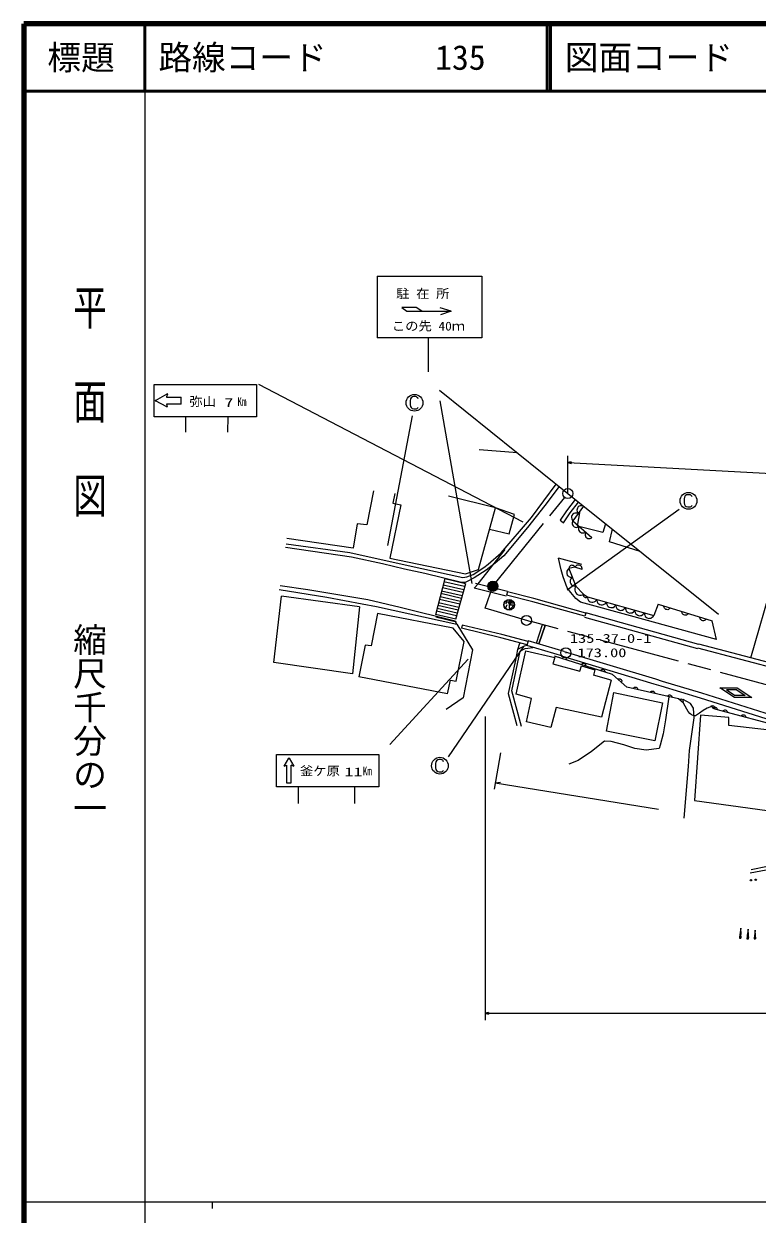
# Model space of a CAD drawing. Units: millimetres, scale not verified. Extents: x 40000 to 680000, y 20000 to 380000.
# Drawn here: x 40000 to 148982, y 203156 to 380000 of the extents above; entities that cross this region are included whole.
import ezdxf
from ezdxf.enums import TextEntityAlignment as Align

# ---------------------------------------------------------------- set-up
doc = ezdxf.new("R2010")
doc.units = ezdxf.units.MM
doc.header["$LTSCALE"] = 1000
doc.linetypes.add('CHAIN', pattern=[18.5, 12, -1.5, 3.5, -1.5])
for name, color, linetype, lineweight in [('M-BGD', 7, 'Continuous', 25), ('M-BMK', 2, 'CHAIN', 13), ('M-BMK-SRVR', 3, 'Continuous', 25), ('M-TTL', 2, 'Continuous', 140), ('M-TTL-BAND', 7, 'Continuous', 25), ('M-TTL-LINE', 7, 'Continuous', 50)]:
    doc.layers.add(name, color=color, linetype=linetype, lineweight=lineweight)
doc.layers.add('M-TTL-TXT', color=7, linetype='Continuous')
doc.styles.add('@ＭＳ ゴシック', font='')
doc.styles.add('ＭＳ ゴシック', font='')
doc.styles.get('@ＭＳ ゴシック').set_extended_font_data('@MS Gothic')
doc.styles.get('ＭＳ ゴシック').set_extended_font_data('MS Gothic')

# ---------------------------------------------------------------- blocks, each defined once
blk = doc.blocks.new('BUHIN44')
at = {"color": 7, "linetype": 'Continuous', "lineweight": 25}
for p, q in [((101, -668), (-85, 557)), ((-64, 238), (74, -672)), ((-9, 246), (129, -664)), ((53, -675), (-36, -90)), ((-19, -410), (22, -680)), ((157, -659), (68, -75)), ((143, -385), (184, -655))]:
    blk.add_line(p, q, dxfattribs=at)
blk.add_lwpolyline([(212, -676), (-105, 692), (-2, -708)], close=True, dxfattribs=at)
blk = doc.blocks.new('BUHIN138')
at = {"color": 7, "linetype": 'Continuous', "lineweight": 25}
blk.add_circle((0, 0), 99.5, dxfattribs=at)
blk = doc.blocks.new('BUHIN132')
at = {"color": 7, "linetype": 'Continuous', "lineweight": 25}
blk.add_circle((0, 0), 99.5, dxfattribs=at)
blk = doc.blocks.new('BUHIN171')
at = {"color": 7, "linetype": 'Continuous', "lineweight": 25}
for p, q in [((-688, 143), (-387, 173)), ((-615, 403), (-365, 357)), ((-210, 242), (511, 392)), ((-143, 530), (246, 644)), ((-385, -546), (-312, -32))]:
    blk.add_line(p, q, dxfattribs=at)
blk.add_lwpolyline([(68, 574), (23, 5), (568, 118), (595, 6), (591, -93), (568, -155), (523, -275), (467, -377), (387, -483), (277, -543), (148, -594)], dxfattribs=at)
blk.add_circle((0, 0), 796, dxfattribs=at)
blk = doc.blocks.new('BUHIN205')
at = {"color": 7, "linetype": 'Continuous', "lineweight": 25}
blk.add_lwpolyline([(281, 613), (119, 631), (-34, 613), (-224, 555), (-359, 454), (-471, 331), (-558, 141), (-578, -24), (-567, -193), (-487, -374), (-399, -499), (-281, -613)], dxfattribs=at)
blk = doc.blocks.new('BUHIN206')
at = {"color": 7, "linetype": 'Continuous', "lineweight": 25}
blk.add_lwpolyline([(-551, 311), (-581, 161), (-575, 17), (-537, -165), (-453, -300), (-347, -414), (-176, -511), (-23, -543), (135, -545), (311, -485), (435, -413), (551, -311)], dxfattribs=at)
blk = doc.blocks.new('BUHIN209')
at = {"color": 7, "linetype": 'Continuous', "lineweight": 25}
blk.add_lwpolyline([(-384, 585), (-490, 453), (-558, 307), (-611, 109), (-597, -66), (-551, -232), (-432, -413), (-298, -522), (-143, -604), (61, -634), (219, -626), (384, -585)], dxfattribs=at)
blk = doc.blocks.new('BUHIN212')
at = {"color": 7, "linetype": 'Continuous', "lineweight": 25}
blk.add_lwpolyline([(-731, 51), (-688, -121), (-610, -270), (-479, -440), (-324, -539), (-156, -606), (70, -622), (246, -579), (413, -502), (567, -352), (660, -215), (731, -51)], dxfattribs=at)
blk = doc.blocks.new('BUHIN213')
at = {"color": 7, "linetype": 'Continuous', "lineweight": 25}
blk.add_lwpolyline([(498, -47), (447, -157), (378, -249), (274, -350), (159, -399), (38, -423), (-116, -408), (-230, -363), (-334, -293), (-421, -174), (-471, -71), (-498, 47)], dxfattribs=at)
blk = doc.blocks.new('BUHIN214')
at = {"color": 7, "linetype": 'Continuous', "lineweight": 25}
blk.add_lwpolyline([(-349, 19), (-317, 98), (-271, 164), (-201, 237), (-121, 275), (-38, 295), (70, 289), (151, 260), (226, 214), (290, 133), (328, 62), (349, -19)], dxfattribs=at)
blk = doc.blocks.new('BUHIN218')
at = {"color": 7, "linetype": 'Continuous', "lineweight": 25}
blk.add_lwpolyline([(-350, 6), (-321, 86), (-277, 154), (-209, 230), (-132, 270), (-49, 293), (59, 291), (141, 265), (217, 222), (284, 144), (325, 75), (350, -6)], dxfattribs=at)
blk = doc.blocks.new('BUHIN220')
at = {"color": 7, "linetype": 'Continuous', "lineweight": 25}
blk.add_lwpolyline([(-348, 36), (-312, 113), (-263, 176), (-189, 246), (-109, 280), (-24, 296), (84, 285), (163, 252), (235, 203), (295, 119), (330, 47), (348, -36)], dxfattribs=at)
blk = doc.blocks.new('BUHIN221')
at = {"color": 7, "linetype": 'Continuous', "lineweight": 25}
blk.add_lwpolyline([(417, 693), (344, 800), (241, 867), (110, 910), (-38, 918), (-277, 868), (-459, 792), (-626, 616), (-707, 421), (-705, 166), (-580, -434), (-477, -680), (-354, -814), (-150, -906), (81, -909), (313, -860), (487, -805), (567, -731), (636, -634), (655, -540)], dxfattribs=at)
blk.add_circle((0, 0), 1244, dxfattribs=at)
blk = doc.blocks.new('BUHIN1')
at = {"color": 7, "linetype": 'Continuous', "lineweight": 25}
for radius in [746, 22.5]:
    blk.add_circle((0, 0), radius, dxfattribs=at)
blk = doc.blocks.new('BUHIN2')
at = {"color": 3, "linetype": 'Continuous', "lineweight": 25}
for radius in [746, 22.5]:
    blk.add_circle((0, 0), radius, dxfattribs=at)
blk = doc.blocks.new('BUHIN3')
at = {"color": 7, "linetype": 'Continuous', "lineweight": 25}
for centre, radius in [((0, 0), 750), ((0, 0), 656), ((0, 0), 562), ((0, 0), 469), ((0, 0), 375), ((0, 0), 281), ((1, -4), 188), ((0, 0), 93.8)]:
    blk.add_circle(centre, radius, dxfattribs=at)

msp = doc.modelspace()

# ---------------------------------------------------------------- linework, layer by layer
at = {"layer": 'M-BGD'}
for p, q in [((92530, 342523), (92521, 333346)), ((92530, 342523), (108057, 342508)), ((108057, 342508), (108048, 333331)), ((98310, 337869), (96163, 337871)), ((96163, 337871), (96912, 337300)), ((99165, 337298), (98310, 337869)), ((103501, 337294), (101863, 337826)), ((96912, 337300), (103501, 337294)), ((103501, 337294), (101903, 336755)), ((108048, 333331), (92521, 333346)), ((100109, 333338), (100105, 328310)), ((59355, 321629), (59359, 326429)), ((59359, 326429), (74559, 326414)), ((74559, 326414), (74555, 321614)), ((114183, 305949), (74903, 326411)), ((101794, 325573), (120845, 310209)), ((59559, 324060), (61323, 325025)), ((61241, 323082), (59559, 323997)), ((61374, 324979), (61210, 324586)), ((61243, 324536), (63371, 324534)), ((63381, 323513), (63382, 324536)), ((106614, 296834), (101864, 323980)), ((61193, 323470), (61293, 323123)), ((63381, 323513), (61228, 323515)), ((74555, 321614), (59355, 321629)), ((64046, 321624), (64044, 319325)), ((70295, 321618), (70293, 319319)), ((94080, 302476), (97752, 321742)), ((113366, 316240), (107658, 316714)), ((120845, 310209), (120845, 315832)), ((120845, 314821), (207861, 310197)), ((115451, 306657), (119113, 311605)), ((119544, 311258), (117444, 308458)), ((91963, 310610), (90951, 305549)), ((95112, 310229), (94832, 308781)), ((110073, 308082), (103111, 309810)), ((120845, 310209), (143246, 292284)), ((96041, 308514), (94394, 300611)), ((94832, 308781), (96041, 308514)), ((107585, 298952), (110073, 308082)), ((112936, 307112), (110073, 308082)), ((117444, 308458), (114860, 305162)), ((121913, 309354), (120624, 307626)), ((120751, 295929), (137364, 307907)), ((121165, 307353), (122429, 308941)), ((123178, 308342), (121578, 306171)), ((110920, 301392), (115451, 306657)), ((112138, 304230), (112936, 307112)), ((120624, 307626), (119683, 306262)), ((119683, 306262), (120184, 305887)), ((120184, 305887), (121165, 307353)), ((121578, 306171), (124431, 303669)), ((122297, 305385), (122672, 307646)), ((89562, 305711), (88927, 302119)), ((90951, 305549), (89562, 305711)), ((109215, 304932), (112138, 304230)), ((114860, 305162), (111331, 300983)), ((126030, 304439), (122297, 305385)), ((126446, 305727), (126030, 304439)), ((127024, 303019), (127473, 304905)), ((78995, 302727), (88455, 301447)), ((88927, 302119), (79063, 303519)), ((131605, 301599), (127024, 303019)), ((88692, 300752), (78879, 302185)), ((88455, 301447), (97098, 299548)), ((93308, 299761), (88692, 300752)), ((107496, 296785), (111507, 301895)), ((108981, 299708), (110920, 301392)), ((111331, 300983), (110025, 299859)), ((96585, 299005), (93308, 299761)), ((94394, 300611), (105645, 298274)), ((99590, 298327), (96585, 299005)), ((97098, 299548), (105258, 297742)), ((105645, 298274), (107585, 298952)), ((106754, 298180), (108381, 299222)), ((108381, 299222), (108981, 299708)), ((110025, 299859), (108723, 298820)), ((122904, 299699), (119473, 300627)), ((119840, 298901), (119473, 300627)), ((120172, 297818), (119840, 298901)), ((121886, 299274), (121015, 299079)), ((121015, 299079), (122042, 296476)), ((122979, 298955), (121886, 299274)), ((105054, 296999), (99590, 298327)), ((102541, 297526), (101171, 292187)), ((105618, 296816), (102541, 297526)), ((105258, 297742), (105842, 297855)), ((106082, 297224), (105572, 296995)), ((105842, 297855), (106754, 298180)), ((106934, 297715), (106082, 297224)), ((108723, 298820), (106934, 297715)), ((120727, 296213), (120172, 297818)), ((148039, 285794), (151344, 297318)), ((77933, 295961), (85053, 294806)), ((82211, 295910), (78075, 296500)), ((91117, 294405), (82211, 295910)), ((105019, 294645), (101982, 295346)), ((102094, 295782), (105139, 295080)), ((105258, 295514), (102205, 296218)), ((102317, 296654), (105378, 295948)), ((105498, 296382), (102429, 297090)), ((105618, 296816), (104157, 291521)), ((105572, 296995), (105054, 296999)), ((106932, 296164), (107496, 296785)), ((111693, 294968), (106932, 296164)), ((111863, 295647), (107103, 296843)), ((111855, 295606), (111730, 295121)), ((115771, 294599), (111855, 295606)), ((121264, 295494), (120727, 296213)), ((122014, 294630), (121264, 295494)), ((122042, 296476), (123185, 295245)), ((77144, 285128), (78272, 294983)), ((89909, 293373), (78272, 294983)), ((85053, 294806), (90303, 293843)), ((90303, 293843), (92418, 293445)), ((95951, 293275), (91117, 294405)), ((104540, 292909), (101534, 293602)), ((101646, 294038), (104660, 293343)), ((104779, 293777), (101758, 294474)), ((101870, 294910), (104899, 294211)), ((111659, 294111), (112574, 294111)), ((115647, 294115), (111730, 295121)), ((112116, 294111), (112116, 293136)), ((112116, 293965), (112439, 293684)), ((123375, 291979), (115647, 294115)), ((123509, 292461), (115771, 294599)), ((122736, 294091), (122014, 294630)), ((130131, 292030), (122736, 294091)), ((123185, 295245), (123750, 294880)), ((123750, 294880), (133618, 292096)), ((134267, 293799), (133618, 292096)), ((134267, 293799), (142288, 291329)), ((89909, 293373), (88838, 283425)), ((92580, 292381), (91614, 287613)), ((92418, 293445), (104329, 290789)), ((103783, 290212), (92580, 292381)), ((104118, 291275), (95951, 293275)), ((101198, 292294), (104181, 291606)), ((104303, 291116), (101226, 291826)), ((104300, 292040), (101310, 292730)), ((101422, 293166), (104420, 292474)), ((140142, 287130), (123353, 291797)), ((123509, 292461), (123375, 291979)), ((140329, 287804), (123541, 292472)), ((142940, 288518), (130131, 292030)), ((105435, 288245), (103783, 290212)), ((104329, 290789), (104118, 291275)), ((104329, 290789), (106659, 286992)), ((105155, 290678), (105039, 290192)), ((110908, 288786), (105039, 290192)), ((111031, 289270), (105155, 290678)), ((116167, 287991), (117079, 290738)), ((116167, 287991), (117079, 290738)), ((116550, 287877), (117466, 290634)), ((117466, 290634), (116550, 287877)), ((117079, 290738), (117466, 290634)), ((142940, 288518), (142288, 291329)), ((114796, 287739), (110908, 288786)), ((114926, 288222), (111031, 289270)), ((114962, 288350), (114766, 287626)), ((120290, 286761), (114962, 288350)), ((90708, 287703), (89786, 282987)), ((91614, 287613), (90708, 287703)), ((114279, 287493), (103046, 271118)), ((104229, 282339), (105435, 288245)), ((106659, 286992), (105292, 279850)), ((112527, 280902), (113780, 286800)), ((113377, 287039), (113046, 285481)), ((113163, 280405), (114614, 286842)), ((114366, 287551), (113377, 287039)), ((113437, 287070), (113688, 287998)), ((113780, 286800), (114512, 287179)), ((114787, 287620), (114366, 287551)), ((114512, 287179), (115647, 287363)), ((114614, 286842), (118933, 285869)), ((120076, 286043), (114766, 287626)), ((116550, 287877), (116167, 287991)), ((120290, 286761), (133869, 282665)), ((155847, 283124), (140180, 287238)), ((156005, 283702), (140332, 287819)), ((88838, 283425), (77144, 285128)), ((106021, 285592), (94412, 272944)), ((113046, 285481), (111993, 280525)), ((118933, 285869), (118638, 284924)), ((118638, 284924), (122606, 283848)), ((127470, 283344), (118882, 286069)), ((120074, 286043), (133643, 281950)), ((102962, 280456), (89786, 282987)), ((122606, 283848), (122881, 284610)), ((122881, 284610), (124878, 284028)), ((124878, 284028), (124661, 283217)), ((127268, 282486), (124661, 283217)), ((129599, 281452), (127470, 283344)), ((102962, 280456), (103415, 282486)), ((103415, 282486), (104229, 282339)), ((127268, 282486), (125859, 276976)), ((137277, 279709), (129599, 281452)), ((133643, 281950), (134664, 281628)), ((133869, 282665), (134881, 282345)), ((134664, 281628), (140484, 279874)), ((134881, 282345), (140705, 280590)), ((143416, 281342), (146026, 281346)), ((145597, 279908), (143416, 281342)), ((146026, 281346), (148207, 279912)), ((105292, 279850), (102781, 278132)), ((111993, 280525), (113243, 275762)), ((113950, 275598), (112527, 280902)), ((115452, 279777), (113163, 280405)), ((114676, 276286), (115452, 279777)), ((126575, 274936), (127670, 280649)), ((127670, 280649), (134905, 279144)), ((135833, 280037), (135361, 276600)), ((138028, 279079), (137277, 279709)), ((139048, 279029), (137967, 279607)), ((140484, 279874), (153826, 275663)), ((140705, 280590), (154021, 276387)), ((145937, 281045), (144417, 281043)), ((144417, 281043), (145687, 280208)), ((148207, 279912), (145597, 279908)), ((147207, 280210), (145687, 280208)), ((145937, 281045), (147207, 280210)), ((119100, 278438), (118336, 275435)), ((125859, 276976), (119100, 278438)), ((134905, 279144), (133752, 273480)), ((139515, 278308), (139048, 279029)), ((139639, 276884), (139515, 278308)), ((142576, 278241), (142183, 278571)), ((142867, 278146), (142576, 278241)), ((153715, 275252), (142867, 278146)), ((108570, 277108), (108570, 232000)), ((118336, 275435), (114676, 276286)), ((135361, 276600), (135006, 274507)), ((138944, 272027), (139639, 276884)), ((140549, 277309), (139644, 264627)), ((144760, 276949), (140549, 277309)), ((144763, 275772), (144760, 276949)), ((133752, 273480), (126575, 274936)), ((135006, 274507), (134572, 272810)), ((150811, 275057), (144763, 275772)), ((126270, 273428), (124340, 271915)), ((127304, 273385), (126270, 273428)), ((129187, 272877), (127304, 273385)), ((130802, 272346), (129187, 272877)), ((132483, 272089), (130802, 272346)), ((134433, 272350), (132483, 272089)), ((134572, 272810), (134433, 272350)), ((77548, 266665), (77552, 271465)), ((77552, 271465), (92752, 271451)), ((78698, 269715), (79404, 270901)), ((79422, 270901), (80124, 269724)), ((92752, 271451), (92748, 266651)), ((110853, 271682), (109872, 266290)), ((122395, 270579), (121010, 270010)), ((124340, 271915), (122395, 270579)), ((138790, 269683), (138944, 272027)), ((78712, 269700), (79029, 269852)), ((79044, 269843), (79041, 267258)), ((79750, 267258), (79752, 269848)), ((79767, 269858), (80111, 269709)), ((138117, 262003), (138790, 269683)), ((79044, 267258), (79750, 267258)), ((110042, 267226), (110816, 267329)), ((110042, 267226), (134293, 263309)), ((92748, 266651), (77548, 266665)), ((80784, 266662), (80782, 264157)), ((89125, 266655), (89123, 264149)), ((139644, 264627), (150452, 263143)), ((160493, 256208), (147942, 253829)), ((148092, 254387), (156146, 256011)), ((146383, 244475), (146367, 244183)), ((146401, 244181), (146435, 244814)), ((146477, 245165), (146423, 244180)), ((146453, 244178), (146526, 245504)), ((146537, 245161), (146483, 244177)), ((146513, 244175), (146548, 244808)), ((146559, 244465), (146543, 244173)), ((148568, 244328), (148554, 244075)), ((148583, 244073), (148613, 244622)), ((148649, 244926), (148603, 244072)), ((148629, 244071), (148691, 245220)), ((148701, 244923), (148654, 244069)), ((148680, 244068), (148711, 244616)), ((148720, 244320), (148706, 244067)), ((108570, 233000), (214010, 233000))]:
    msp.add_line(p, q, dxfattribs=at)
for points in [[(120845, 314821), (121337, 314669), (121351, 314919)], [(120947, 314815), (121317, 314883), (121308, 314708)], [(120997, 314812), (121298, 314865), (121290, 314728)], [(121048, 314810), (121278, 314848), (121273, 314748)], [(121098, 314807), (121258, 314830), (121255, 314767)], [(146568, 244146), (146534, 245650), (146336, 244158)], [(148728, 244043), (148698, 245346), (148527, 244054)], [(108570, 233000), (109070, 232875), (109070, 233125)], [(108672, 233000), (109039, 233088), (109039, 232913)], [(108722, 233000), (109020, 233069), (109020, 232932)], [(108774, 233000), (109001, 233050), (109001, 232950)], [(108824, 233000), (108982, 233032), (108982, 232969)]]:
    msp.add_lwpolyline(points, close=True, dxfattribs=at)
for points in [[(120896, 314818), (121337, 314901), (121326, 314689), (120897, 314818)], [(121238, 314800), (121149, 314804), (121239, 314812), (121237, 314787), (121149, 314804)], [(121886, 299274), (121831, 299367), (121759, 299440), (121653, 299517), (121546, 299548), (121436, 299557), (121301, 299527), (121206, 299472), (121122, 299398), (121058, 299283), (121027, 299187), (121015, 299079)], [(122979, 298955), (122974, 299093), (122940, 299219), (122868, 299370), (122767, 299471), (122651, 299549), (122481, 299598), (122341, 299595), (122201, 299564), (122060, 299475), (121966, 299387), (121886, 299274)], [(122042, 296476), (121943, 296299), (121891, 296113), (121867, 295867), (121919, 295663), (122007, 295476), (122185, 295285), (122365, 295183), (122565, 295116), (122812, 295122), (122998, 295163), (123185, 295245)], [(123185, 295245), (123164, 295166), (123162, 295089), (123177, 294992), (123218, 294918), (123270, 294853), (123358, 294797), (123438, 294775), (123522, 294769), (123617, 294795), (123685, 294830), (123750, 294880)], [(128273, 282631), (128347, 282672), (128424, 282695), (128525, 282709), (128610, 282689), (128688, 282653), (128769, 282581), (128815, 282508), (128844, 282425), (128844, 282322), (128830, 282243), (128796, 282166)], [(137384, 279619), (137457, 279663), (137533, 279688), (137634, 279705), (137720, 279687), (137799, 279653), (137882, 279583), (137929, 279512), (137961, 279430), (137964, 279327), (137952, 279248), (137920, 279169)], [(142183, 278571), (141545, 278314), (140940, 278005), (140413, 277586), (139834, 277209), (139649, 277185), (139460, 277223), (139212, 277350), (138978, 277542), (138713, 277857), (138507, 278194), (138269, 278635), (138028, 279079)], [(142111, 278631), (142184, 278675), (142260, 278700), (142361, 278717), (142447, 278699), (142526, 278665), (142609, 278595), (142656, 278524), (142688, 278442), (142691, 278339), (142679, 278260), (142647, 278181)], [(142389, 278303), (142441, 278371), (142502, 278422), (142589, 278475), (142676, 278490), (142761, 278488), (142864, 278454), (142935, 278405), (142995, 278341), (143036, 278247), (143054, 278169), (143054, 278084)], [(108621, 233000), (109057, 233107), (109057, 232894), (108622, 233000)], [(108964, 233000), (108875, 233000), (108964, 233013), (108964, 232988), (108875, 233000)]]:
    msp.add_lwpolyline(points, dxfattribs=at)
msp.add_circle((112116, 293684), 746, dxfattribs=at)
for centre, radius, start, end in [((59576, 324028), 36, 118.66589, 241.44836), ((61243, 324573), 36, 157.3363, 269.94611), ((61341, 324993), 36, 337.33624, 118.66589), ((61228, 323480), 36, 89.94611, 196.05896), ((61258, 323113), 36, 241.44836, 16.05896), ((79413, 270896), 10.5, 30.79871, 149.23468), ((79413, 270903), 7, 30.79871, 149.23468), ((78707, 269710), 10.5, 149.23468, 295.61255), ((79033, 269843), 10.5, 359.94611, 115.61255), ((79763, 269848), 10.5, 66.56317, 179.94611), ((80115, 269718), 10.5, 246.56317, 30.79871)]:
    msp.add_arc(centre, radius, start, end, dxfattribs=at)
at = {"layer": 'M-BMK'}
for p, q in [((109693, 296433), (120845, 310209)), ((108570, 293186), (109693, 296433)), ((115376, 291177), (108570, 293186)), ((155133, 280514), (115381, 291195))]:
    msp.add_line(p, q, dxfattribs=at)
at = {"layer": 'M-TTL'}
for p, q in [((40000, 380000), (40000, 20000)), ((680000, 380000), (40000, 380000))]:
    msp.add_line(p, q, dxfattribs=at)
at = {"layer": 'M-TTL-BAND'}
for p, q in [((58000, 370000), (58000, 20000)), ((40000, 205000), (579000, 205000)), ((68000, 205000), (68000, 204000))]:
    msp.add_line(p, q, dxfattribs=at)
at = {"layer": 'M-TTL-LINE'}
for p, q in [((58000, 380000), (58000, 370000)), ((117750, 380000), (117750, 370000)), ((118250, 380000), (118250, 370000)), ((40000, 370000), (680000, 370000))]:
    msp.add_line(p, q, dxfattribs=at)

# ---------------------------------------------------------------- block references
at = {"layer": 'M-BGD', "rotation": 348.22994}
for name, p in [('BUHIN221', (98055, 323705)), ('BUHIN1', (120845, 310209)), ('BUHIN221', (138773, 309133)), ('BUHIN205', (122778, 307799)), ('BUHIN205', (121978, 306714)), ('BUHIN206', (122053, 305754)), ('BUHIN206', (123004, 304920)), ('BUHIN206', (123955, 304086)), ('BUHIN209', (121272, 298429)), ('BUHIN3', (109693, 296433)), ('BUHIN209', (121785, 297127)), ('BUHIN171', (112116, 293684)), ('BUHIN212', (124454, 294681)), ('BUHIN212', (125864, 294283)), ('BUHIN212', (127274, 293885)), ('BUHIN212', (128684, 293488)), ('BUHIN1', (114704, 291375)), ('BUHIN212', (130094, 293090)), ('BUHIN212', (131504, 292692)), ('BUHIN212', (132913, 292294)), ('BUHIN213', (135604, 293387)), ('BUHIN213', (138277, 292564)), ('BUHIN213', (140951, 291741)), ('BUHIN220', (120314, 285615)), ('BUHIN220', (123176, 284707)), ('BUHIN220', (126039, 283798)), ('BUHIN218', (130879, 281162)), ('BUHIN218', (133438, 280581)), ('BUHIN218', (135997, 280000)), ('BUHIN214', (144223, 277784)), ('BUHIN214', (146935, 277060)), ('BUHIN221', (101837, 269783)), ('BUHIN138', (148765, 252849)), ('BUHIN132', (148056, 252760)), ('BUHIN44', (147611, 244777))]:
    msp.add_blockref(name, p, dxfattribs=at)
at = {"layer": 'M-BMK-SRVR', "rotation": 348.22994}
msp.add_blockref('BUHIN2', (120551, 286550), dxfattribs=at)

# ---------------------------------------------------------------- texts
at = {"layer": 'M-BGD', "style": 'ＭＳ ゴシック'}
for s, width, p in [('駐 在 所', 1.1, (95339, 338851)), ('この先 40ｍ', 1.1, (94692, 334036)), ('弥山', 1.1, (64581, 322815)), ('7', 1.5, (69804, 322669)), ('Km', 0.75, (71739, 322815)), ('釜ケ原', 1.1, (81032, 267940)), ('11', 1.5, (87644, 267797)), ('Km', 0.75, (90375, 267940))]:
    msp.add_text(s, height=1320, dxfattribs=dict(at, width=width)).set_placement(p, align=Align.BOTTOM_LEFT)
at = {"layer": 'M-BMK-SRVR', "style": 'ＭＳ ゴシック', "width": 1.35}
for s, p in [('135-37-0-1', (121153, 287640)), ('173.00', (122274, 285511))]:
    msp.add_text(s, height=1320, dxfattribs=at).set_placement(p, align=Align.BOTTOM_LEFT)
at = {"layer": 'M-TTL-BAND', "style": '@ＭＳ ゴシック', "width": 1.4}
msp.add_text('平  面  図', height=3666, rotation=270, dxfattribs=at).set_placement((49777, 306475), align=Align.MIDDLE_RIGHT)
at = {"layer": 'M-TTL-BAND', "style": '@ＭＳ ゴシック'}
msp.add_text('縮尺千分の一', height=3666, rotation=270, dxfattribs=at).set_placement((49777, 261030), align=Align.MIDDLE_RIGHT)
at = {"layer": 'M-TTL-TXT', "style": 'ＭＳ ゴシック'}
msp.add_text('標題', height=3666, dxfattribs=at).set_placement((48500, 375000), align=Align.MIDDLE_CENTER)
for s, p in [('路線コード', (60000, 375000)), ('135', (101142, 375000)), ('図面コード', (120380, 375000))]:
    msp.add_text(s, height=3666, dxfattribs=at).set_placement(p, align=Align.MIDDLE_LEFT)

doc.saveas('drawing.dxf')
